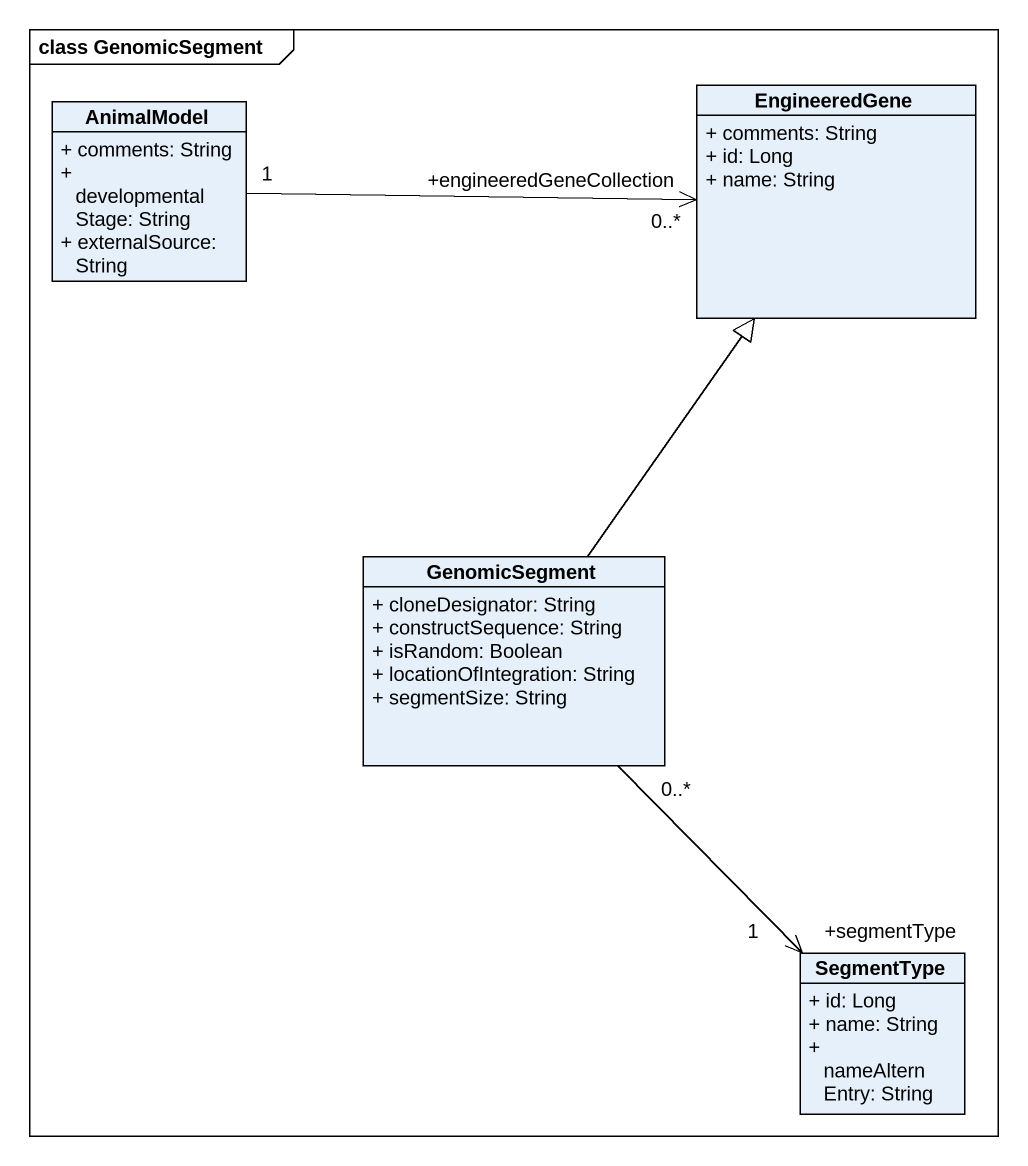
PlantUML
@startuml
mainframe class GenomicSegment
hide circle
hide empty members
skinparam classAttributeIconSize 0
class AnimalModel {
  + comments: String
  + developmentalStage: String
  + externalSource: String
}
class EngineeredGene {
  + comments: String
  + id: Long
  + name: String
}
class GenomicSegment {
  + cloneDesignator: String
  + constructSequence: String
  + isRandom: Boolean
  + locationOfIntegration: String
  + segmentSize: String
}
class SegmentType {
  + id: Long
  + name: String
  + nameAlternEntry: String
}
AnimalModel "1" -right-> "+engineeredGeneCollection\n0..*" EngineeredGene
GenomicSegment -up-|> EngineeredGene
GenomicSegment "0..*" --> "+segmentType\n1" SegmentType
@enduml
